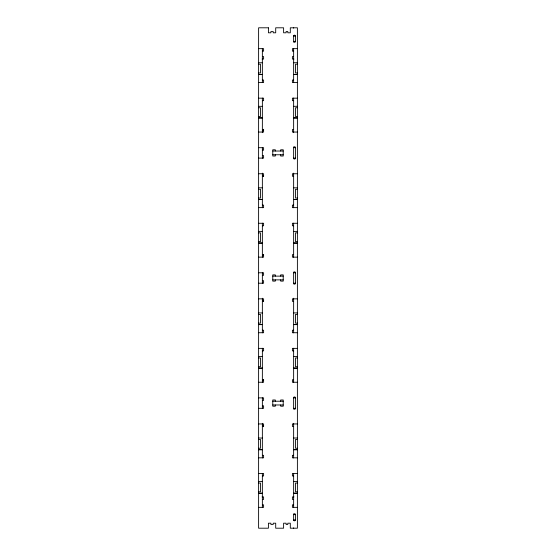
<?xml version="1.0" encoding="UTF-8"?>
<svg xmlns="http://www.w3.org/2000/svg" width="556" height="556" viewBox="0 0 556 556"><rect width="100%" height="100%" fill="white"/><g stroke="black" fill="none" stroke-linecap="round" stroke-linejoin="round"><path stroke-width="0.83" d="M293.637 36.14L295.514 36.14M295.514 41.352L293.637 41.352A0.938 0.938 0 0 0 294.576 42.291A0.938 0.938 0 0 0 295.514 41.352L295.514 35.987A0.716 0.716 0 0 0 295.299 35.48L295.083 35.32A1.091 1.091 0 0 0 293.992 35.369L293.853 35.48A0.716 0.716 0 0 0 293.637 35.987M258.61 48.65L263.613 48.65L263.613 51.152L262.362 51.152M297.39 48.65L292.386 48.65L292.386 51.152L293.637 51.152M262.362 56.573L263.613 56.573L263.613 59.075L262.126 59.075M293.637 56.573L292.386 56.573L292.386 59.075L293.936 59.075M258.61 62.765L262.362 62.765M293.637 62.765L297.39 62.71M258.61 64.19L260.486 64.19L260.486 72.947L258.61 72.947M297.39 64.19L295.514 64.19L295.514 72.947L297.39 72.947M258.61 74.379L262.362 74.379M293.637 74.379L297.39 74.379M258.61 74.428L262.362 74.428M293.637 74.428L297.39 74.428M262.362 80.029L263.613 80.029L263.613 82.531L258.61 82.531M293.637 80.029L292.386 80.029L292.386 82.531L297.39 82.531M258.61 98.169L263.613 98.169L263.613 100.671L262.362 100.671M297.39 98.169L292.386 98.169L292.386 100.671L293.637 100.671M258.61 106.321L262.362 106.321M293.637 106.321L297.39 106.272M258.61 107.753L260.486 107.753L260.486 116.51L258.61 116.51M297.39 107.753L295.514 107.753L295.514 116.51L297.39 116.51M262.362 129.548L263.613 129.548M293.637 129.548L292.386 129.548L292.386 132.05L297.39 132.05M262.362 130.382L263.613 130.382M258.61 132.05L263.613 132.05L263.613 129.291M258.61 147.688L263.613 147.688L263.613 150.189L262.362 150.189M295.514 147.688L293.637 147.688A0.938 0.938 0 0 1 294.576 146.749A0.938 0.938 0 0 1 295.514 147.688L295.514 158.112A0.938 0.938 0 0 1 294.576 159.051A0.938 0.938 0 0 1 293.637 158.112L295.514 158.112M272.787 151.023L283.212 151.023M272.787 154.776L283.212 154.776M262.362 155.611L263.613 155.611L263.613 158.112L258.61 158.112M258.61 173.75L263.613 173.75L263.613 176.516M297.39 173.75L292.386 173.75L292.386 176.252L293.637 176.252M262.362 175.418L263.613 175.418M262.362 176.252L263.613 176.252M258.61 187.81L262.362 187.81M293.637 187.81L297.39 187.865M258.61 189.29L260.486 189.29L260.486 198.047L258.61 198.047M297.39 189.29L295.514 189.29L295.514 198.047L297.39 198.047M258.61 199.479L262.362 199.479M293.637 199.479L297.39 199.479M258.61 199.528L262.362 199.528M293.637 199.528L297.39 199.528M262.362 205.129L263.613 205.129L263.613 207.631L258.61 207.631M293.637 205.129L292.386 205.129L292.386 207.631L297.39 207.631M258.61 223.269L263.613 223.269L263.613 225.771L262.362 225.771M297.39 223.269L292.386 223.269L292.386 225.771L293.637 225.771M258.61 231.372L262.362 231.421M293.637 231.421L297.39 231.372M258.61 232.853L260.486 232.853L260.486 241.61L258.61 241.61M297.39 232.853L295.514 232.853L295.514 241.61L297.39 241.61M262.362 254.648L263.613 254.648M293.637 254.648L292.386 254.648L292.386 257.15L297.39 257.15M262.362 255.482L263.613 255.482M258.61 257.15L263.613 257.15L263.613 254.391M258.61 272.787L263.613 272.787L263.613 275.289L262.362 275.289M295.514 272.787L293.637 272.787A0.938 0.938 0 0 1 294.576 271.849A0.938 0.938 0 0 1 295.514 272.787L295.514 283.212A0.938 0.938 0 0 1 294.576 284.151A0.938 0.938 0 0 1 293.637 283.212L295.514 283.212M272.787 276.123L283.212 276.123M272.787 279.876L283.212 279.876M262.362 280.71L263.613 280.71L263.613 283.212L258.61 283.212M258.61 298.85L263.613 298.85L263.613 301.616M297.39 298.85L292.386 298.85L292.386 301.352L293.637 301.352M262.362 300.518L263.613 300.518M262.362 301.352L263.613 301.352M258.61 312.91L262.362 312.965M293.637 312.91L297.39 312.91M258.61 314.39L260.486 314.39L260.486 323.147L258.61 323.147M297.39 314.39L295.514 314.39L295.514 323.147L297.39 323.147M258.61 324.579L262.362 324.579M293.637 324.579L297.39 324.579M258.61 324.628L262.362 324.628M293.637 324.628L297.39 324.628M262.362 330.229L263.613 330.229L263.613 332.731L258.61 332.731M293.637 330.229L292.386 330.229L292.386 332.731L297.39 332.731M258.61 348.369L263.613 348.369L263.613 350.871L262.362 350.871M297.39 348.369L292.386 348.369L292.386 350.871L293.637 350.871M258.61 356.521L262.362 356.472M293.637 356.472L297.39 356.521M258.61 357.953L260.486 357.953L260.486 366.71L258.61 366.71M297.39 357.953L295.514 357.953L295.514 366.71L297.39 366.71M262.362 379.748L263.613 379.748M293.637 379.748L292.386 379.748L292.386 382.25L297.39 382.25M262.362 380.582L263.613 380.582M258.61 382.25L263.613 382.25L263.613 379.484M258.61 397.887L263.613 397.887L263.613 400.389L262.362 400.389M295.514 397.887L293.637 397.887A0.938 0.938 0 0 1 294.576 396.949A0.938 0.938 0 0 1 295.514 397.887L295.514 408.312A0.938 0.938 0 0 1 294.576 409.251A0.938 0.938 0 0 1 293.637 408.312L295.514 408.312M272.787 401.223L283.212 401.223M272.787 404.976L283.212 404.976M262.362 405.81L263.613 405.81L263.613 408.312L258.61 408.312M258.61 423.95L263.613 423.95L263.613 426.709M297.39 423.95L292.386 423.95L292.386 426.452L293.637 426.452M262.362 425.618L263.613 425.618M262.362 426.452L263.613 426.452M258.61 438.01L262.362 438.065M293.637 438.01L297.39 438.01M258.61 439.49L260.486 439.49L260.486 448.247L258.61 448.247M297.39 439.49L295.514 439.49L295.514 448.247L297.39 448.247M258.61 449.679L262.362 449.679M293.637 449.679L297.39 449.679M258.61 449.728L262.362 449.728M293.637 449.728L297.39 449.728M262.362 455.329L263.613 455.329L263.613 457.831L258.61 457.831M293.637 455.329L292.386 455.329L292.386 457.831L297.39 457.831M258.61 473.469L263.613 473.469L263.613 475.971L262.362 475.971M297.39 473.469L292.386 473.469L292.386 475.971L293.637 475.971M258.61 481.621L262.362 481.572M293.637 481.572L297.39 481.621M258.61 483.053L260.486 483.053L260.486 491.81L258.61 491.81M297.39 483.053L295.514 483.053L295.514 491.81L297.39 491.81M262.126 496.925L263.613 496.925L263.613 499.427L262.362 499.427M293.936 496.925L292.386 496.925L292.386 499.427L293.637 499.427M262.362 504.848L263.613 504.848L263.613 507.35L258.61 507.35M293.637 504.848L292.386 504.848L292.386 507.35L297.39 507.35M295.514 514.647L293.637 514.647A0.938 0.938 0 0 1 294.576 513.709A0.938 0.938 0 0 1 295.514 514.647L295.514 520.013A0.716 0.716 0 0 1 295.299 520.52L295.083 520.68A1.091 1.091 0 0 1 293.992 520.631L293.853 520.52A0.716 0.716 0 0 1 293.637 520.013M293.637 519.86L295.514 519.86M293.637 27.8L293.637 28.168M293.637 35.348L293.637 41.978M293.637 48.65L293.637 82.635M293.637 98.064L293.637 132.675M293.637 147.062L293.637 158.738M293.637 173.124L293.637 207.735M293.637 223.165L293.637 257.206M293.637 272.162L293.637 283.838M293.637 298.224L293.637 332.835M293.637 348.264L293.637 382.306M293.637 397.262L293.637 408.938M293.637 423.325L293.637 457.935M293.637 473.364L293.637 507.35M293.637 514.022L293.637 520.652M293.637 527.832L293.637 528.2M280.704 151.023L280.704 149.772L283.206 149.772L283.206 156.027L280.704 156.027L280.704 154.776M280.704 276.123L280.704 274.873L283.206 274.873L283.206 281.127L280.704 281.127L280.704 279.876M280.704 401.223L280.704 399.972L283.206 399.972L283.206 406.227L280.704 406.227L280.704 404.976M275.283 151.023L275.283 149.772L272.781 149.772L272.781 156.027L275.283 156.027L275.283 154.776M275.283 276.123L275.283 274.873L272.781 274.873L272.781 281.127L275.283 281.127L275.283 279.876M275.283 401.223L275.283 399.972L272.781 399.972L272.781 406.227L275.283 406.227L275.283 404.976M262.362 48.4L262.362 82.635M262.362 98.064L262.362 132.669M262.362 147.583L262.362 158.217M262.362 173.131L262.362 207.735M262.362 223.165L262.362 257.15M262.362 272.683L262.362 283.317M262.362 298.231L262.362 332.835M262.362 348.264L262.362 382.25M262.362 397.783L262.362 408.417M262.362 423.331L262.362 457.935M262.362 473.364L262.362 507.6M268.409 27.8L258.61 27.8L258.61 528.2L268.409 528.2L268.409 523.196L270.911 523.196L270.911 524.447L273.204 524.447L273.204 523.196L275.706 523.196L275.706 528.2L283.609 528.2L283.609 523.196L286.111 523.196L286.111 524.447L287.8 524.447L287.8 523.196L290.301 523.196L290.301 528.2L297.39 528.2L297.39 27.8L290.301 27.8L290.301 32.804L287.8 32.804L287.8 31.553L286.111 31.553L286.111 32.804L283.609 32.804L283.609 27.8L275.706 27.8L275.706 32.804L273.204 32.804L273.204 31.553L270.911 31.553L270.911 32.804L268.409 32.804L268.409 27.8M262.362 117.935L258.61 117.935L262.362 117.99M297.39 117.935L293.637 117.935L297.39 117.99M262.362 243.035L258.61 243.035L262.362 243.09M297.39 243.035L293.637 243.035L297.39 243.09M262.362 368.135L258.61 368.135L262.362 368.19M297.39 368.135L293.637 368.135L297.39 368.19M262.362 493.235L258.61 493.235L262.362 493.29M297.39 493.235L293.637 493.235L297.39 493.29"/></g></svg>
